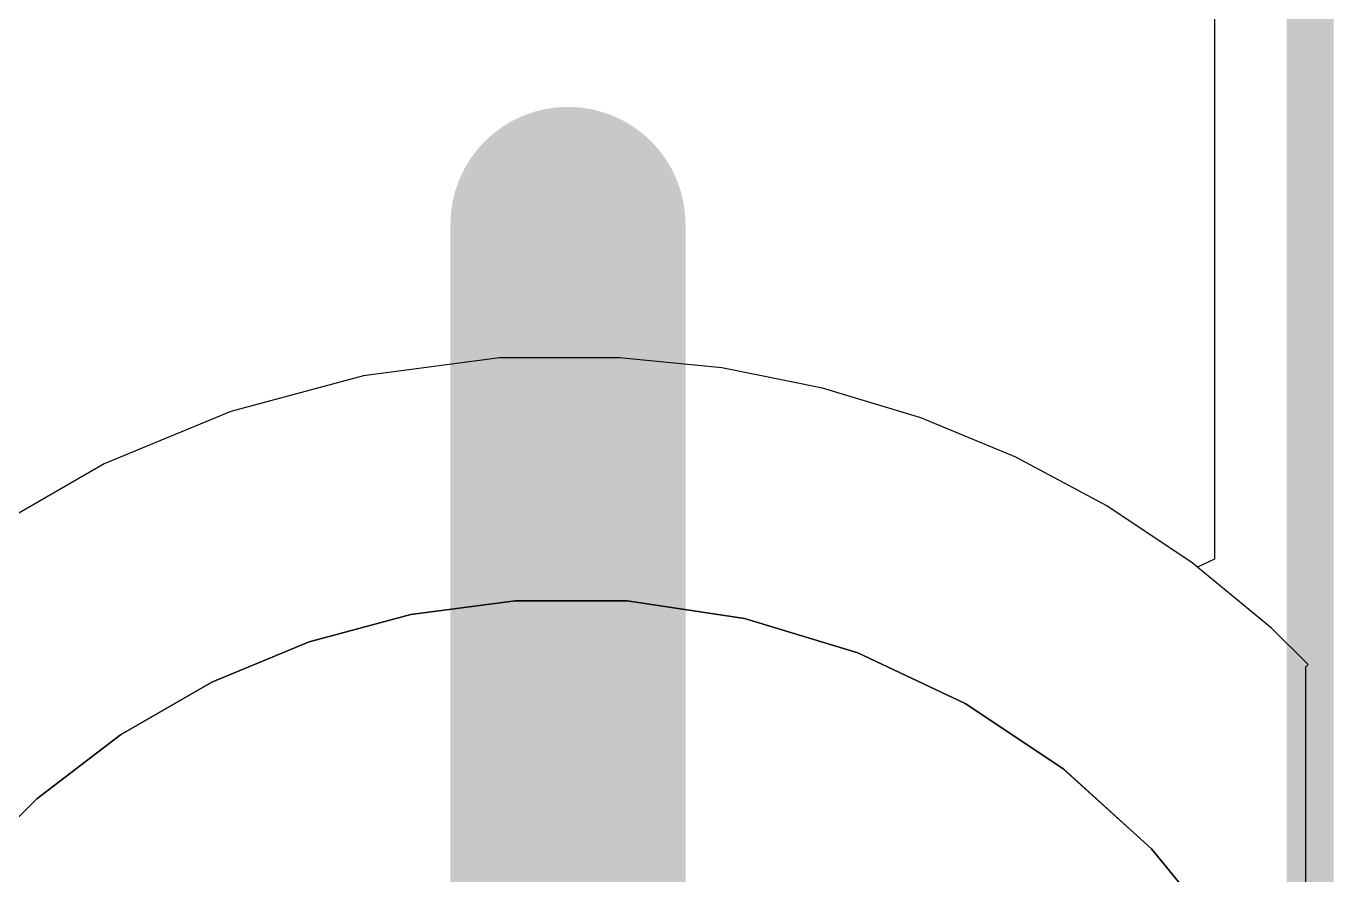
# Model space of a CAD drawing. Header units: inches. Extents: x 0 to 198, y 0 to 199.
# Drawn here: x 6.0262 to 6.3042, y 0.2704 to 0.4509 of the extents above; entities that cross this region are included whole.
import ezdxf

# ---------------------------------------------------------------- set-up
doc = ezdxf.new("R2010")
doc.units = ezdxf.units.IN
doc.header["$MEASUREMENT"] = 0
for name, color, linetype in [('Board Outline', 216, 'Continuous'), ('Bottom Layer', 5, 'Continuous'), ('Bottom Solder', 6, 'Continuous'), ('Layer 1', 16, 'Continuous'), ('Layer 2', 76, 'Continuous'), ('Multi-Layer', 9, 'Continuous'), ('Top Layer', 1, 'Continuous'), ('Top Solder', 216, 'Continuous')]:
    doc.layers.add(name, color=color, linetype=linetype)

msp = doc.modelspace()

# ---------------------------------------------------------------- linework, layer by layer
at = {"layer": 'Board Outline'}
msp.add_lwpolyline([(6.29921, 0, 0.01, 0.01, 0), (6.29921, 4.72441, 0.01, 0.01, 0)], format="xyseb", dxfattribs=at)
at = {"layer": 'Bottom Layer'}
for p, q in [((6.27882, 1.42563), (6.27882, 0.3376)), ((6.12678, 0.38038), (6.09786, 0.37657)), ((6.14137, 0.38038), (6.12678, 0.38038)), ((6.1523, 0.38038), (6.14137, 0.38038)), ((6.14137, 0.38038), (6.14137, 0.38038)), ((6.14137, 0.38038), (6.14137, 0.38038)), ((6.17406, 0.37824), (6.1523, 0.38038)), ((6.1955, 0.37397), (6.17406, 0.37824)), ((6.09786, 0.37657), (6.06968, 0.36902)), ((6.21643, 0.36763), (6.1955, 0.37397)), ((6.06968, 0.36902), (6.04273, 0.35786)), ((6.23663, 0.35926), (6.21643, 0.36763)), ((6.25591, 0.34895), (6.23663, 0.35926)), ((6.04273, 0.35786), (6.01747, 0.34327)), ((6.27409, 0.3368), (6.25591, 0.34895)), ((6.27521, 0.33589), (6.27409, 0.3368)), ((6.27882, 0.3376), (6.27521, 0.33589)), ((6.13017, 0.3287), (6.10796, 0.32578)), ((6.14136, 0.3287), (6.13017, 0.3287)), ((6.15397, 0.3287), (6.14136, 0.3287)), ((6.1789, 0.325), (6.15397, 0.3287)), ((6.10796, 0.32578), (6.08633, 0.31998)), ((6.20302, 0.31769), (6.1789, 0.325)), ((6.08633, 0.31998), (6.06564, 0.31141)), ((6.22581, 0.30691), (6.20302, 0.31769)), ((6.06564, 0.31141), (6.04624, 0.30021)), ((6.24676, 0.29291), (6.22581, 0.30691)), ((6.04624, 0.30021), (6.02847, 0.28658)), ((6.26544, 0.27598), (6.24676, 0.29291)), ((6.02847, 0.28658), (6.01263, 0.27074)), ((6.28143, 0.25649), (6.26544, 0.27598))]:
    msp.add_line(p, q, dxfattribs=at)
at = {"layer": 'Bottom Solder'}
for p, q in [((6.13017, 0.3287), (6.10796, 0.32578)), ((6.14136, 0.3287), (6.13017, 0.3287)), ((6.15397, 0.3287), (6.14136, 0.3287)), ((6.1789, 0.325), (6.15397, 0.3287)), ((6.10796, 0.32578), (6.08633, 0.31998)), ((6.20302, 0.31769), (6.1789, 0.325)), ((6.08633, 0.31998), (6.06564, 0.31141)), ((6.22581, 0.30691), (6.20302, 0.31769)), ((6.06564, 0.31141), (6.04624, 0.30021)), ((6.24676, 0.29291), (6.22581, 0.30691)), ((6.04624, 0.30021), (6.02847, 0.28658)), ((6.26544, 0.27598), (6.24676, 0.29291)), ((6.02847, 0.28658), (6.01263, 0.27074)), ((6.28143, 0.25649), (6.26544, 0.27598))]:
    msp.add_line(p, q, dxfattribs=at)
at = {"layer": 'Layer 1'}
for p, q in [((6.27882, 1.42563), (6.27882, 0.3376)), ((6.12678, 0.38038), (6.09786, 0.37657)), ((6.14137, 0.38038), (6.12678, 0.38038)), ((6.1523, 0.38038), (6.14137, 0.38038)), ((6.14137, 0.38038), (6.14137, 0.38038)), ((6.14137, 0.38038), (6.14137, 0.38038)), ((6.17406, 0.37824), (6.1523, 0.38038)), ((6.1955, 0.37397), (6.17406, 0.37824)), ((6.09786, 0.37657), (6.06968, 0.36902)), ((6.21643, 0.36763), (6.1955, 0.37397)), ((6.06968, 0.36902), (6.04273, 0.35786)), ((6.23663, 0.35926), (6.21643, 0.36763)), ((6.25591, 0.34895), (6.23663, 0.35926)), ((6.04273, 0.35786), (6.01747, 0.34327)), ((6.27409, 0.3368), (6.25591, 0.34895)), ((6.27521, 0.33589), (6.27409, 0.3368)), ((6.27882, 0.3376), (6.27521, 0.33589))]:
    msp.add_line(p, q, dxfattribs=at)
for points in [[(6.14137, 0.24785, 0.05, 0.05, 0), (6.14137, 0.40878, 0.05, 0.05, 0)], [(6.14137, 0.15785, 0.05, 0.05, 0), (6.14137, 0.24785, 0.05, 0.05, 0)]]:
    msp.add_lwpolyline(points, format="xyseb", dxfattribs=at)
for points in [[(6.12887, 0.40878, 0.025, 0.025, 1), (6.15387, 0.40878, 0.025, 0.025, 1)], [(6.12887, 0.24785, 0.025, 0.025, 1), (6.15387, 0.24785, 0.025, 0.025, 1)], [(6.12887, 0.24785, 0.025, 0.025, 1), (6.15387, 0.24785, 0.025, 0.025, 1)]]:
    msp.add_lwpolyline(points, format="xyseb", close=True, dxfattribs=at)
at = {"layer": 'Layer 2'}
for p, q in [((6.27882, 4.38765), (6.27882, 0.3376)), ((6.12678, 0.38038), (6.09786, 0.37657)), ((6.14137, 0.38038), (6.12678, 0.38038)), ((6.1523, 0.38038), (6.14137, 0.38038)), ((6.14137, 0.38038), (6.14137, 0.38038)), ((6.14137, 0.38038), (6.14137, 0.38038)), ((6.17406, 0.37824), (6.1523, 0.38038)), ((6.1955, 0.37397), (6.17406, 0.37824)), ((6.09786, 0.37657), (6.06968, 0.36902)), ((6.21643, 0.36763), (6.1955, 0.37397)), ((6.06968, 0.36902), (6.04273, 0.35786)), ((6.23663, 0.35926), (6.21643, 0.36763)), ((6.25591, 0.34895), (6.23663, 0.35926)), ((6.04273, 0.35786), (6.01747, 0.34327)), ((6.27409, 0.3368), (6.25591, 0.34895)), ((6.27521, 0.33589), (6.27409, 0.3368)), ((6.27882, 0.3376), (6.27521, 0.33589))]:
    msp.add_line(p, q, dxfattribs=at)
at = {"layer": 'Multi-Layer'}
for p, q in [((6.12678, 0.38038), (6.09786, 0.37657)), ((6.14137, 0.38038), (6.12678, 0.38038)), ((6.1523, 0.38038), (6.14137, 0.38038)), ((6.14137, 0.38038), (6.14137, 0.38038)), ((6.17406, 0.37824), (6.1523, 0.38038)), ((6.1955, 0.37397), (6.17406, 0.37824)), ((6.09786, 0.37657), (6.06968, 0.36902)), ((6.21643, 0.36763), (6.1955, 0.37397)), ((6.06968, 0.36902), (6.04273, 0.35786)), ((6.23663, 0.35926), (6.21643, 0.36763)), ((6.25591, 0.34895), (6.23663, 0.35926)), ((6.04273, 0.35786), (6.01747, 0.34327)), ((6.27409, 0.3368), (6.25591, 0.34895)), ((6.29099, 0.32293), (6.27409, 0.3368)), ((6.29872, 0.3152), (6.29099, 0.32293)), ((6.29823, 0.31471), (6.29872, 0.3152)), ((6.29823, 0.00049), (6.29823, 0.31471))]:
    msp.add_line(p, q, dxfattribs=at)
at = {"layer": 'Top Layer'}
for p, q in [((6.27882, 1.42563), (6.27882, 0.3376)), ((6.12678, 0.38038), (6.09786, 0.37657)), ((6.14137, 0.38038), (6.12678, 0.38038)), ((6.1523, 0.38038), (6.14137, 0.38038)), ((6.14137, 0.38038), (6.14137, 0.38038)), ((6.14137, 0.38038), (6.14137, 0.38038)), ((6.17406, 0.37824), (6.1523, 0.38038)), ((6.1955, 0.37397), (6.17406, 0.37824)), ((6.09786, 0.37657), (6.06968, 0.36902)), ((6.21643, 0.36763), (6.1955, 0.37397)), ((6.06968, 0.36902), (6.04273, 0.35786)), ((6.23663, 0.35926), (6.21643, 0.36763)), ((6.25591, 0.34895), (6.23663, 0.35926)), ((6.04273, 0.35786), (6.01747, 0.34327)), ((6.27409, 0.3368), (6.25591, 0.34895)), ((6.27521, 0.33589), (6.27409, 0.3368)), ((6.27882, 0.3376), (6.27521, 0.33589)), ((6.13017, 0.3287), (6.10796, 0.32578)), ((6.14137, 0.3287), (6.13017, 0.3287)), ((6.15397, 0.3287), (6.14137, 0.3287)), ((6.1789, 0.325), (6.15397, 0.3287)), ((6.10796, 0.32578), (6.08633, 0.31998)), ((6.20302, 0.31769), (6.1789, 0.325)), ((6.08633, 0.31998), (6.06564, 0.31141)), ((6.22581, 0.30691), (6.20302, 0.31769)), ((6.06564, 0.31141), (6.04624, 0.30021)), ((6.24677, 0.29291), (6.22581, 0.30691)), ((6.04624, 0.30021), (6.02847, 0.28658)), ((6.26544, 0.27598), (6.24677, 0.29291)), ((6.02847, 0.28658), (6.01263, 0.27074)), ((6.28143, 0.25649), (6.26544, 0.27598))]:
    msp.add_line(p, q, dxfattribs=at)
at = {"layer": 'Top Solder'}
for p, q in [((6.10796, 0.32578), (6.13017, 0.3287)), ((6.13017, 0.3287), (6.14136, 0.3287)), ((6.14136, 0.3287), (6.14136, 0.3287)), ((6.14136, 0.3287), (6.15397, 0.3287)), ((6.15397, 0.3287), (6.1789, 0.325)), ((6.08633, 0.31998), (6.10796, 0.32578)), ((6.1789, 0.325), (6.20302, 0.31769)), ((6.06564, 0.31141), (6.08633, 0.31998)), ((6.20302, 0.31769), (6.22581, 0.30691)), ((6.04624, 0.30021), (6.06564, 0.31141)), ((6.22581, 0.30691), (6.24677, 0.29291)), ((6.02847, 0.28658), (6.04624, 0.30021)), ((6.24677, 0.29291), (6.26544, 0.27598)), ((6.01263, 0.27074), (6.02847, 0.28658)), ((6.26544, 0.27598), (6.28143, 0.25649))]:
    msp.add_line(p, q, dxfattribs=at)

doc.saveas('drawing.dxf')
